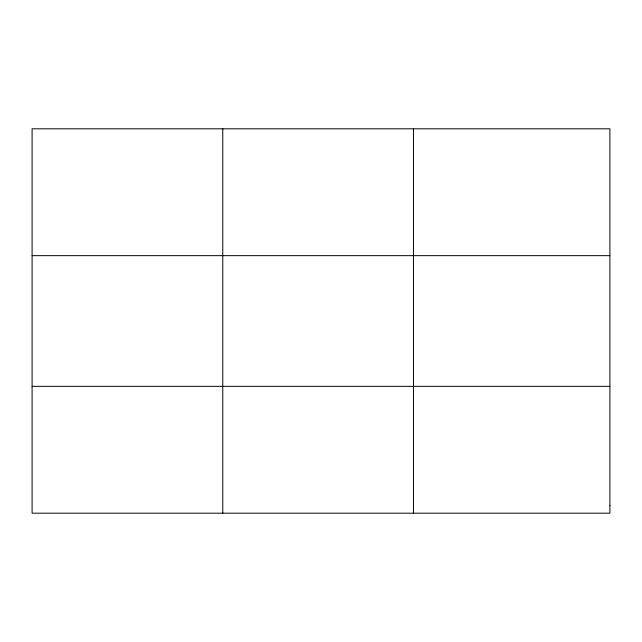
<?xml version="1.0" encoding="UTF-8"?>
<svg xmlns="http://www.w3.org/2000/svg" width="642" height="642" viewBox="0 0 642 642"><rect width="100%" height="100%" fill="white"/><g stroke="black" fill="none" stroke-linecap="round" stroke-linejoin="round"><path stroke-width="0.96" d="M222.774 513.191L222.774 128.809M413.448 513.191L413.448 128.809M32.1 255.652L609.9 255.652M32.1 386.348L609.9 386.348M609.9 505.727L609.9 513.191L32.1 513.191L32.1 128.809L609.9 128.809L609.9 505.727"/></g></svg>
